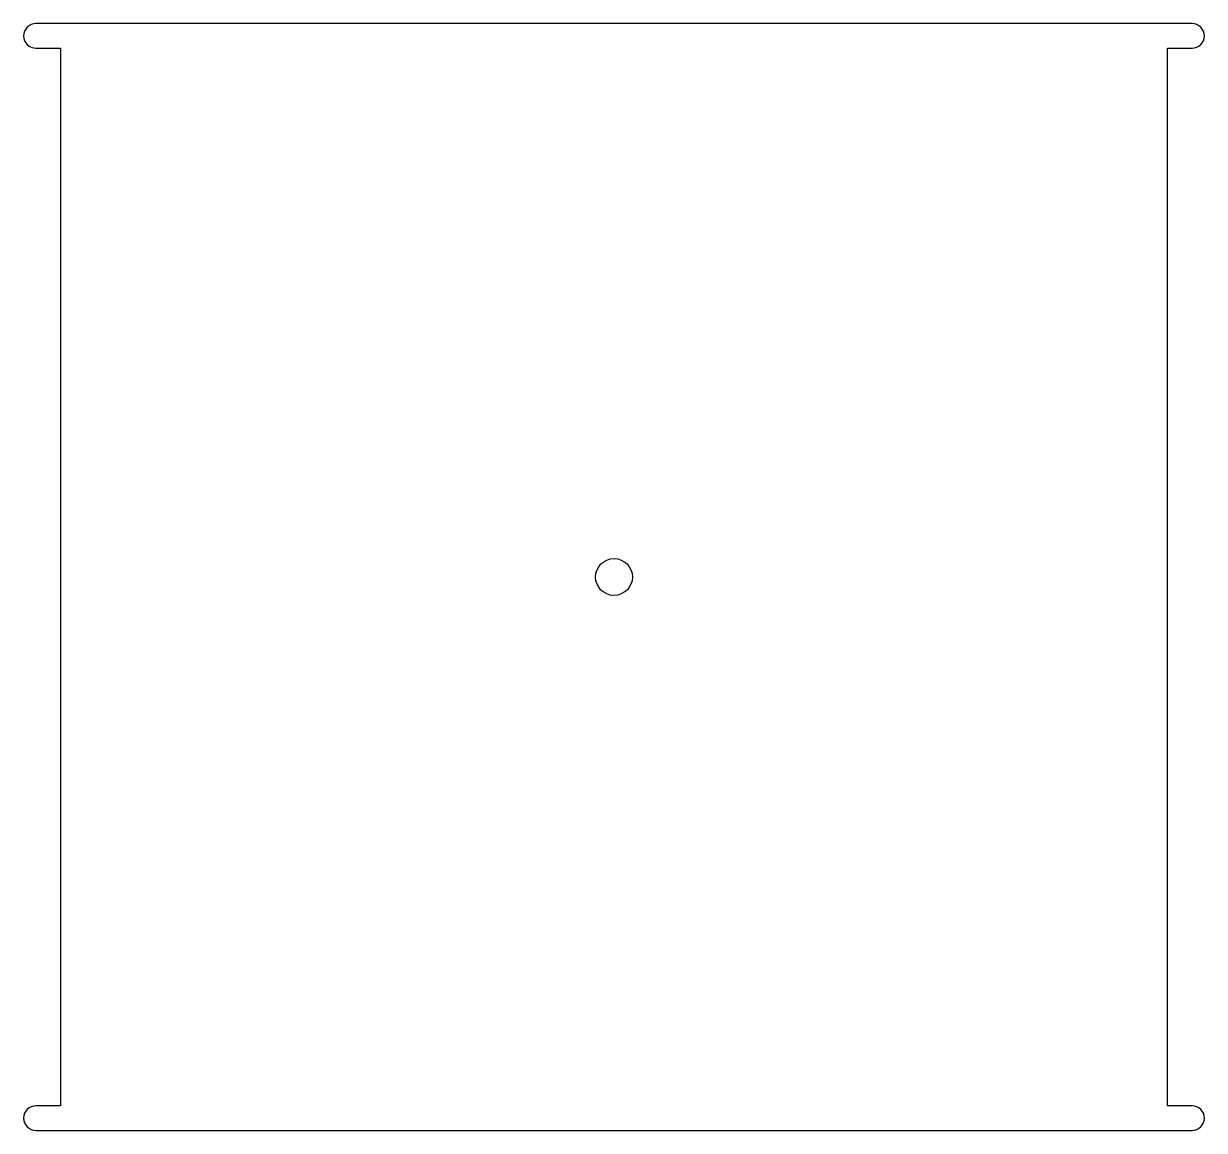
# Model space of a CAD drawing. Extents: x -3 to 3, y -2.81 to 2.81.
import ezdxf

# ---------------------------------------------------------------- set-up
doc = ezdxf.new("R2010")
doc.units = 0
doc.layers.get('0').update_dxf_attribs({"linetype": 'CONTINUOUS'})

msp = doc.modelspace()

# ---------------------------------------------------------------- linework, layer by layer
at = {"color": 7, "linetype": 'CONTINUOUS'}
for p, q in [((2.9375, 2.8125), (-2.9375, 2.8125)), ((-2.9375, 2.6875), (-2.8125, 2.6875)), ((-2.8125, 2.6875), (-2.8125, -2.6875)), ((2.8125, 2.6875), (2.9375, 2.6875)), ((2.8125, -2.6875), (2.8125, 2.6875)), ((-2.8125, -2.6875), (-2.9375, -2.6875)), ((2.9375, -2.6875), (2.8125, -2.6875)), ((-2.9375, -2.8125), (2.9375, -2.8125))]:
    msp.add_line(p, q, dxfattribs=at)
msp.add_circle((0, 0), 0.0937, dxfattribs=at)
for centre, start, end in [((-2.9375, 2.75), 90, 270), ((2.9375, 2.75), 270, 90), ((-2.9375, -2.75), 90, 270), ((2.9375, -2.75), 270, 90)]:
    msp.add_arc(centre, 0.0625, start, end, dxfattribs=at)

doc.saveas('drawing.dxf')
